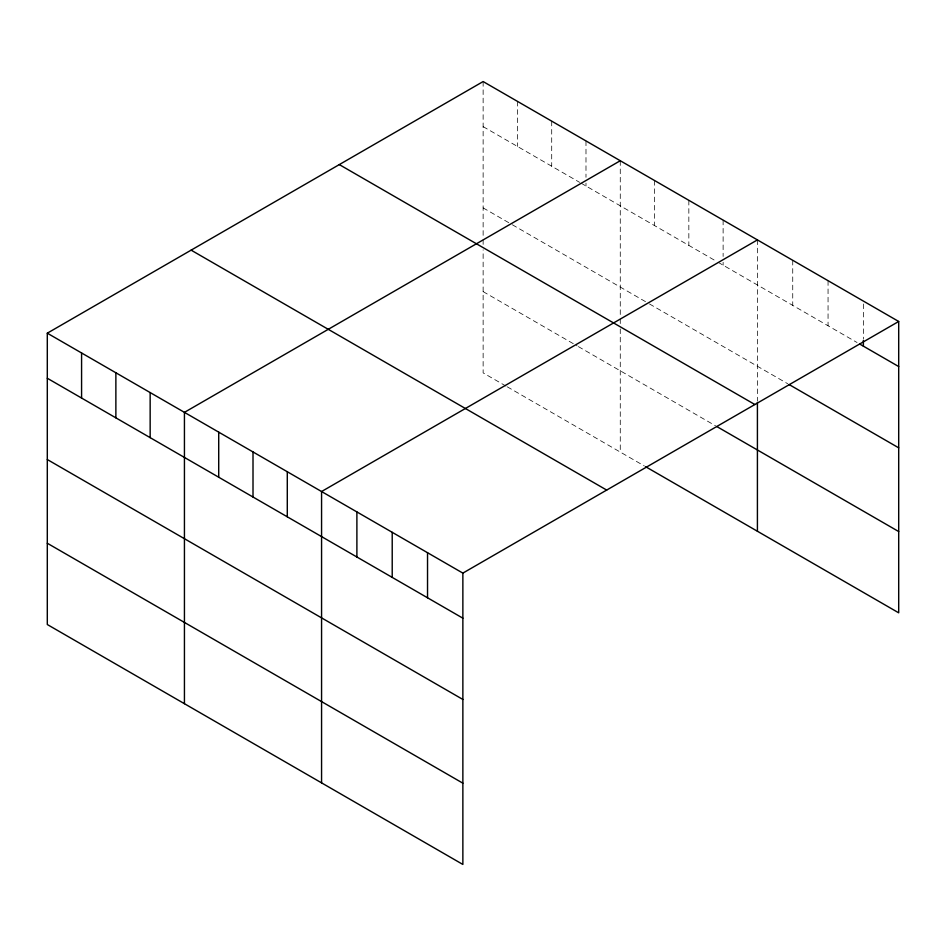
<?xml version="1.0" encoding="UTF-8"?>
<svg xmlns="http://www.w3.org/2000/svg" width="946" height="946" viewBox="0 0 946 946"><rect width="100%" height="100%" fill="white"/><g stroke="black" fill="none" stroke-linecap="round" stroke-linejoin="round"><path stroke-width="0.71" stroke-dasharray="4.73 3.55" d="M483.134 126.634L579.638 182.353M580.915 183.086L716.772 261.522M718.049 262.255L857.064 342.523M483.134 207.895L511.077 224.025M512.342 224.758L648.211 303.205M649.476 303.938L787.687 383.721M483.134 291.628L577.107 345.869M578.373 346.603L715.507 425.783M505.992 386.086L483.134 372.89L483.134 249.768M507.269 386.819L644.403 466M863.379 303.997L863.379 338.893M828.057 280.69L828.057 325.767M792.736 260.304L792.736 305.381M757.415 239.906L757.415 400.891M723.122 220.111L723.122 256.461M723.122 262.279L723.122 265.187M688.842 200.316L688.842 245.392M654.561 180.52L654.561 225.597M620.269 160.737L620.269 317.383M620.269 318.826L620.269 324.608M620.269 328.936L620.269 452.07M585.988 140.942L585.988 177.292M585.988 183.11L585.988 186.019M551.707 121.147L551.707 166.224M517.427 101.352L517.427 146.429M483.134 81.557L483.134 238.215M483.134 239.657L483.134 245.428"/><path stroke-width="1.42" d="M47.3 333.181L462.866 573.11L462.866 864.443L47.3 624.526L47.3 333.181L483.134 81.557L898.7 321.474L898.7 612.819L645.669 466.733M620.269 160.737L184.435 412.361L184.435 703.694M757.415 239.906L321.569 491.53L321.569 782.874M462.866 573.11L898.7 321.474M859.595 343.977L898.7 366.551M788.952 384.454L898.7 447.825M339.307 164.592L754.873 404.521M716.772 426.516L898.7 531.546M191.127 250.146L606.693 490.075M47.3 378.258L462.866 618.187M47.3 459.531L462.866 699.449M47.3 543.252L462.866 783.182M863.379 340.347L863.379 346.165M757.415 402.334L757.415 531.238M427.533 552.712L427.533 597.789M392.212 532.326L392.212 577.403M356.89 511.928L356.89 557.005M287.288 471.747L287.288 516.812M253.008 451.952L253.008 497.028M218.715 432.156L218.715 477.233M150.154 392.566L150.154 437.643M115.873 372.771L115.873 417.848M81.581 352.976L81.581 398.053"/></g></svg>
